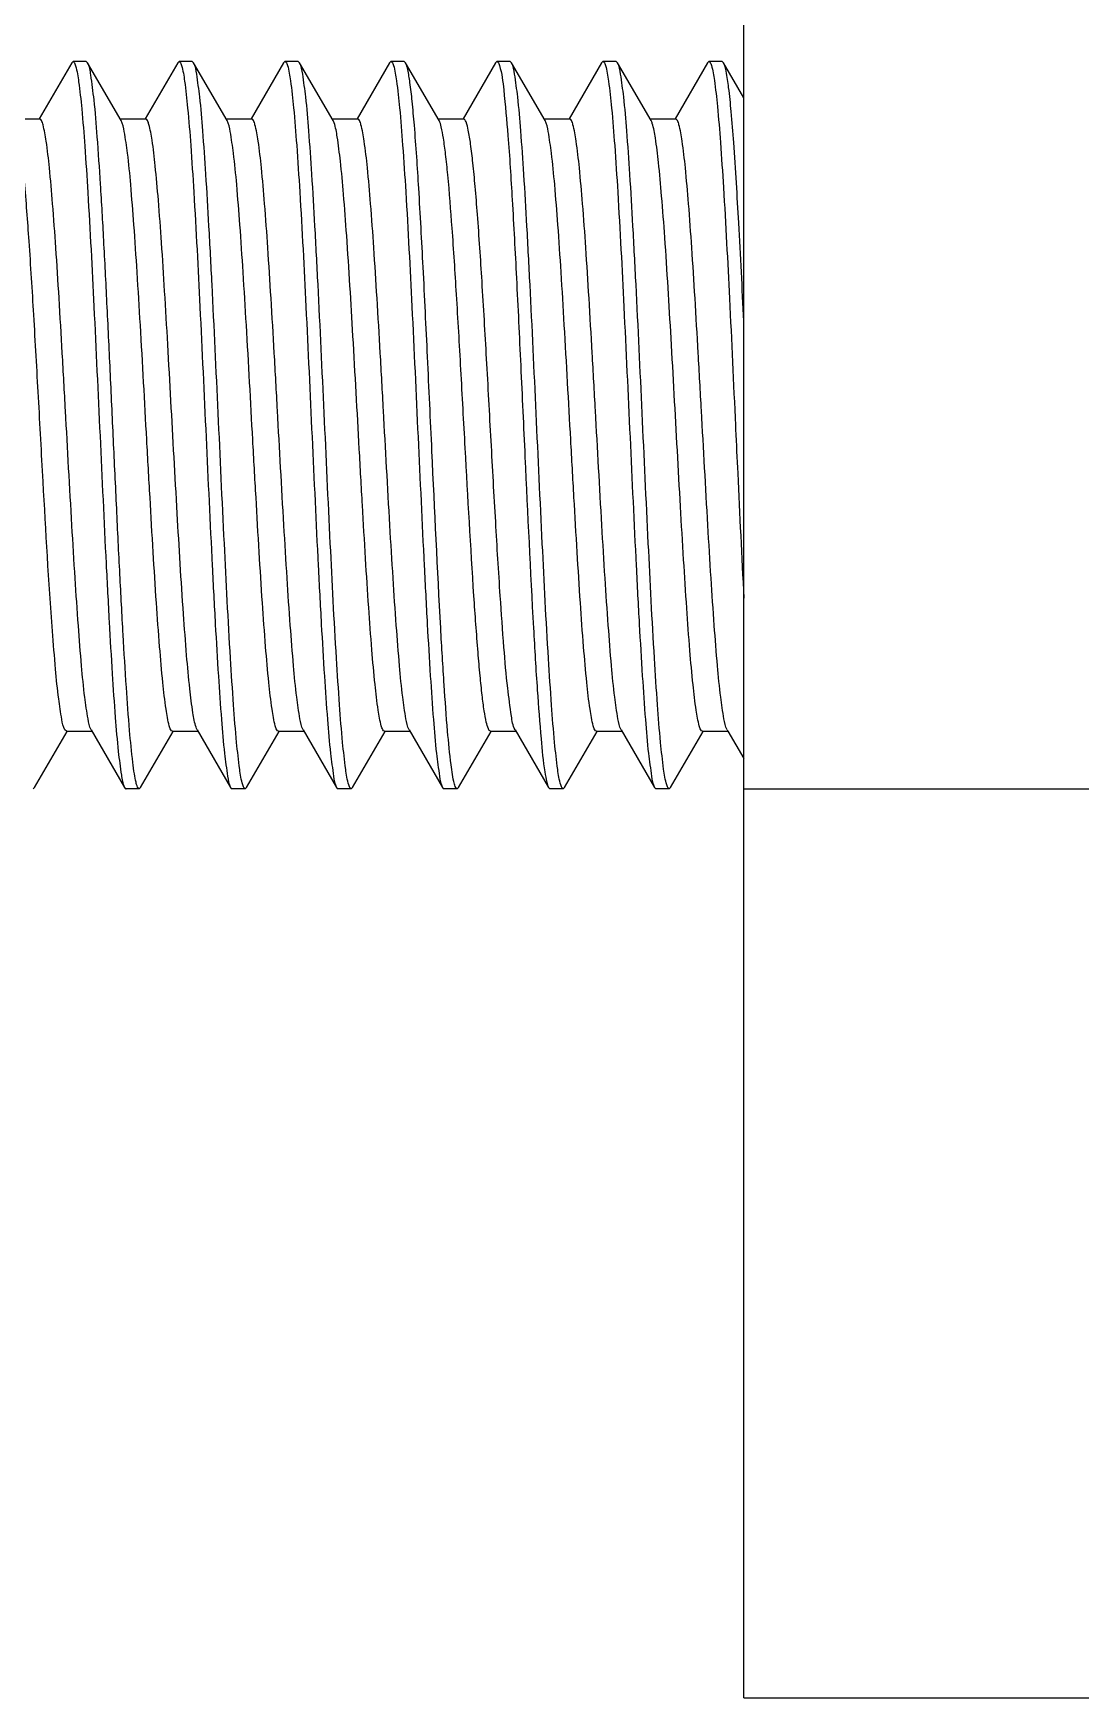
# Model space of a CAD drawing. Extents: x 27938 to 1507990, y 110129 to 923079.
# Drawn here: x 476474.5 to 476675.4, y 376820.7 to 377139.8 of the extents above; entities that cross this region are included whole.
import ezdxf

# ---------------------------------------------------------------- set-up
doc = ezdxf.new("R2010")
doc.units = 0
doc.header["$LTSCALE"] = 1000
doc.header["$MEASUREMENT"] = 0

msp = doc.modelspace()

# ---------------------------------------------------------------- linework, layer by layer
at = {"linetype": 'Continuous'}
for p, q in [((476610.82, 376820.71), (476610.82, 377276.4)), ((476481.91, 377134.12), (476475.68, 377123.37)), ((476481.91, 377134.12), (476482.17, 377134.34)), ((476484.71, 377134.34), (476482.17, 377134.34)), ((476484.71, 377134.34), (476482.17, 377134.34)), ((476482.17, 377134.34), (476482.21, 377134.34)), ((476484.97, 377134.12), (476484.71, 377134.34)), ((476491.39, 377123.04), (476484.97, 377134.12)), ((476502.24, 377134.12), (476496.01, 377123.37)), ((476502.24, 377134.12), (476502.5, 377134.34)), ((476505.04, 377134.34), (476502.5, 377134.34)), ((476505.04, 377134.34), (476502.5, 377134.34)), ((476502.5, 377134.34), (476502.53, 377134.34)), ((476505.3, 377134.12), (476505.04, 377134.34)), ((476511.72, 377123.04), (476505.3, 377134.12)), ((476522.56, 377134.12), (476516.34, 377123.37)), ((476522.56, 377134.12), (476522.82, 377134.34)), ((476525.36, 377134.34), (476522.82, 377134.34)), ((476525.36, 377134.34), (476522.82, 377134.34)), ((476522.82, 377134.34), (476522.86, 377134.34)), ((476525.62, 377134.12), (476525.36, 377134.34)), ((476532.04, 377123.04), (476525.62, 377134.12)), ((476542.89, 377134.12), (476536.66, 377123.37)), ((476542.89, 377134.12), (476543.15, 377134.34)), ((476545.69, 377134.34), (476543.15, 377134.34)), ((476545.69, 377134.34), (476543.15, 377134.34)), ((476543.15, 377134.34), (476543.19, 377134.34)), ((476545.95, 377134.12), (476545.69, 377134.34)), ((476552.37, 377123.04), (476545.95, 377134.12)), ((476563.22, 377134.12), (476556.99, 377123.37)), ((476563.22, 377134.12), (476563.48, 377134.34)), ((476566.02, 377134.34), (476563.48, 377134.34)), ((476566.02, 377134.34), (476563.48, 377134.34)), ((476563.48, 377134.34), (476563.52, 377134.34)), ((476566.28, 377134.12), (476566.02, 377134.34)), ((476572.7, 377123.04), (476566.28, 377134.12)), ((476583.55, 377134.12), (476577.32, 377123.37)), ((476583.55, 377134.12), (476583.81, 377134.34)), ((476586.35, 377134.34), (476583.81, 377134.34)), ((476586.35, 377134.34), (476583.81, 377134.34)), ((476583.81, 377134.34), (476583.85, 377134.34)), ((476586.61, 377134.12), (476586.35, 377134.34)), ((476593.03, 377123.04), (476586.61, 377134.12)), ((476603.88, 377134.12), (476597.65, 377123.37)), ((476603.88, 377134.12), (476604.14, 377134.34)), ((476606.68, 377134.34), (476604.14, 377134.34)), ((476606.68, 377134.34), (476604.14, 377134.34)), ((476604.14, 377134.34), (476604.17, 377134.34)), ((476606.94, 377134.12), (476606.68, 377134.34)), ((476610.82, 377127.42), (476606.94, 377134.12)), ((476475.8, 377123.31), (476470.91, 377123.31)), ((476496.12, 377123.31), (476491.23, 377123.31)), ((476516.45, 377123.31), (476511.56, 377123.31)), ((476536.78, 377123.31), (476531.89, 377123.31)), ((476532.24, 377122.6), (476532.04, 377123.04)), ((476557.11, 377123.31), (476552.22, 377123.31)), ((476577.44, 377123.31), (476572.55, 377123.31)), ((476597.76, 377123.31), (476592.87, 377123.31)), ((476609.22, 377064.57), (476609.25, 377063.84)), ((476474.8, 376995.18), (476481.03, 377005.92)), ((476480.92, 377005.99), (476480.61, 377006.25)), ((476480.92, 377005.99), (476485.81, 377005.99)), ((476485.65, 377006.25), (476492.07, 376995.18)), ((476495.13, 376995.18), (476501.36, 377005.92)), ((476501.24, 377005.99), (476506.13, 377005.99)), ((476505.98, 377006.25), (476512.4, 376995.18)), ((476515.46, 376995.18), (476521.69, 377005.92)), ((476521.57, 377005.99), (476526.46, 377005.99)), ((476526.31, 377006.25), (476532.73, 376995.18)), ((476535.79, 376995.18), (476542.01, 377005.92)), ((476541.9, 377005.99), (476546.79, 377005.99)), ((476546.64, 377006.25), (476553.06, 376995.18)), ((476556.12, 376995.18), (476562.34, 377005.92)), ((476562.23, 377005.99), (476567.12, 377005.99)), ((476566.96, 377006.25), (476573.38, 376995.18)), ((476576.44, 376995.18), (476582.67, 377005.92)), ((476582.56, 377005.99), (476587.45, 377005.99)), ((476587.29, 377006.25), (476593.71, 376995.18)), ((476596.77, 376995.18), (476603, 377005.92)), ((476602.88, 377005.99), (476607.77, 377005.99)), ((476607.62, 377006.25), (476607.77, 377005.99)), ((476607.77, 377005.99), (476610.82, 377000.73)), ((476474.8, 376995.18), (476474.54, 376994.95)), ((476492.03, 376995.26), (476492.07, 376995.18)), ((476492.07, 376995.18), (476492.18, 376995.03)), ((476494.87, 376994.95), (476492.33, 376994.95)), ((476495.13, 376995.18), (476494.87, 376994.95)), ((476512.4, 376995.18), (476512.66, 376994.95)), ((476515.2, 376994.95), (476512.66, 376994.95)), ((476515.2, 376994.95), (476512.66, 376994.95)), ((476515.2, 376994.95), (476515.16, 376994.96)), ((476515.46, 376995.18), (476515.2, 376994.95)), ((476532.73, 376995.18), (476532.99, 376994.95)), ((476535.53, 376994.95), (476532.99, 376994.95)), ((476535.53, 376994.95), (476532.99, 376994.95)), ((476535.53, 376994.95), (476535.49, 376994.96)), ((476535.79, 376995.18), (476535.53, 376994.95)), ((476553.06, 376995.18), (476553.32, 376994.95)), ((476555.86, 376994.95), (476553.32, 376994.95)), ((476555.86, 376994.95), (476553.32, 376994.95)), ((476556.12, 376995.18), (476555.86, 376994.95)), ((476573.38, 376995.18), (476573.64, 376994.95)), ((476576.18, 376994.95), (476573.64, 376994.95)), ((476576.18, 376994.95), (476573.64, 376994.95)), ((476576.18, 376994.95), (476576.15, 376994.96)), ((476576.44, 376995.18), (476576.18, 376994.95)), ((476593.71, 376995.18), (476593.97, 376994.95)), ((476596.51, 376994.95), (476593.97, 376994.95)), ((476596.51, 376994.95), (476593.97, 376994.95)), ((476596.51, 376994.95), (476596.47, 376994.96)), ((476596.77, 376995.18), (476596.51, 376994.95)), ((476610.82, 376994.95), (476680.52, 376994.95)), ((476610.82, 376820.71), (476680.52, 376820.71))]:
    msp.add_line(p, q, dxfattribs=at)
for points, knots in [([(476482.21, 377134.34), (476482.25, 377134.33), (476482.51, 377134.12), (476482.58, 377133.78), (476482.66, 377133.52)], [0, 0, 0, 0, 0.142412, 1, 1, 1, 1]), ([(476482.66, 377133.52), (476482.96, 377132.54), (476483.37, 377129.78), (476483.93, 377124.65), (476484.48, 377117.55), (476485.29, 377104.92), (476486.24, 377086.4), (476487.34, 377062.68), (476488.28, 377042.53), (476489.07, 377027.33), (476489.63, 377017.51), (476490.21, 377009.24), (476490.73, 377002.74), (476491.33, 376998.31), (476491.67, 376995.98), (476492.03, 376995.26)], [0, 0, 0, 0, 0.022323, 0.059966, 0.111809, 0.176196, 0.333935, 0.512859, 0.689876, 0.770433, 0.84213, 0.902644, 0.950025, 0.982776, 1, 1, 1, 1]), ([(476494.87, 376994.95), (476494.72, 376994.95), (476494.43, 376995.49), (476494.2, 376996.38), (476493.89, 376998.01), (476493.46, 377001.28), (476492.93, 377006.83), (476492.34, 377014.99), (476491.74, 377024.97), (476491.13, 377036.4), (476490.53, 377048.85), (476489.92, 377061.89), (476489.31, 377075.02), (476488.7, 377087.77), (476488.1, 377099.68), (476487.5, 377110.32), (476486.88, 377119.27), (476486.35, 377126.28), (476485.69, 377130.95), (476485.37, 377133.42), (476484.97, 377134.12)], [0, 0, 0, 0, 0.003179, 0.010349, 0.021865, 0.037693, 0.081777, 0.141086, 0.21349, 0.29637, 0.38671, 0.481216, 0.576446, 0.66894, 0.755331, 0.832471, 0.897559, 0.948248, 0.982744, 1, 1, 1, 1]), ([(476502.53, 377134.34), (476502.58, 377134.33), (476502.82, 377134.14), (476502.89, 377133.83), (476502.97, 377133.6)], [0, 0, 0, 0, 0.146004, 1, 1, 1, 1]), ([(476502.97, 377133.6), (476503.28, 377132.63), (476503.68, 377129.9), (476504.25, 377124.79), (476504.8, 377117.68), (476505.62, 377104.97), (476506.57, 377086.33), (476507.68, 377062.45), (476508.62, 377042.16), (476509.42, 377026.9), (476509.99, 377017.07), (476510.57, 377008.83), (476511.09, 377002.39), (476511.7, 376998.09), (476512.03, 376995.82), (476512.4, 376995.18)], [0, 0, 0, 0, 0.021904, 0.059356, 0.111234, 0.175859, 0.334521, 0.514585, 0.692487, 0.773246, 0.844913, 0.905138, 0.951952, 0.983857, 1, 1, 1, 1]), ([(476514.73, 376995.7), (476514.42, 376996.66), (476514.02, 376999.39), (476513.45, 377004.5), (476512.9, 377011.61), (476512.08, 377024.31), (476511.12, 377042.96), (476510.02, 377066.84), (476509.07, 377087.13), (476508.28, 377102.4), (476507.71, 377112.23), (476507.12, 377120.47), (476506.61, 377126.9), (476505.99, 377131.2), (476505.67, 377133.47), (476505.3, 377134.12)], [0, 0, 0, 0, 0.021888, 0.059328, 0.111196, 0.175814, 0.334474, 0.514547, 0.692462, 0.773228, 0.844902, 0.905131, 0.951948, 0.983856, 1, 1, 1, 1]), ([(476522.86, 377134.34), (476522.9, 377134.33), (476523.14, 377134.15), (476523.22, 377133.85), (476523.29, 377133.61)], [0, 0, 0, 0, 0.146788, 1, 1, 1, 1]), ([(476523.29, 377133.61), (476523.6, 377132.65), (476524, 377129.93), (476524.57, 377124.83), (476525.12, 377117.73), (476525.95, 377105.03), (476526.9, 377086.38), (476528, 377062.49), (476528.95, 377042.2), (476529.75, 377026.92), (476530.32, 377017.08), (476530.9, 377008.84), (476531.42, 377002.4), (476532.03, 376998.1), (476532.35, 376995.82), (476532.73, 376995.18)], [0, 0, 0, 0, 0.021788, 0.059148, 0.110955, 0.175533, 0.334174, 0.514296, 0.692285, 0.773094, 0.844811, 0.905077, 0.951921, 0.983848, 1, 1, 1, 1]), ([(476535.06, 376995.69), (476534.75, 376996.66), (476534.35, 376999.39), (476533.78, 377004.5), (476533.23, 377011.6), (476532.4, 377024.31), (476531.45, 377042.95), (476530.35, 377066.84), (476529.4, 377087.13), (476528.6, 377102.39), (476528.04, 377112.22), (476527.45, 377120.46), (476526.94, 377126.9), (476526.32, 377131.2), (476526, 377133.47), (476525.62, 377134.12)], [0, 0, 0, 0, 0.021877, 0.059311, 0.111175, 0.175792, 0.334445, 0.514524, 0.692444, 0.773209, 0.844887, 0.905122, 0.951945, 0.983855, 1, 1, 1, 1]), ([(476543.19, 377134.34), (476543.23, 377134.33), (476543.47, 377134.15), (476543.55, 377133.84), (476543.62, 377133.61)], [0, 0, 0, 0, 0.146706, 1, 1, 1, 1]), ([(476543.62, 377133.61), (476543.93, 377132.65), (476544.33, 377129.92), (476544.9, 377124.83), (476545.45, 377117.73), (476546.27, 377105.02), (476547.23, 377086.38), (476548.33, 377062.49), (476549.28, 377042.19), (476550.07, 377026.92), (476550.64, 377017.08), (476551.23, 377008.84), (476551.74, 377002.4), (476552.36, 376998.1), (476552.68, 376995.82), (476553.06, 376995.18)], [0, 0, 0, 0, 0.0218, 0.059172, 0.110989, 0.175574, 0.334211, 0.514328, 0.692305, 0.773106, 0.844818, 0.905082, 0.951925, 0.983849, 1, 1, 1, 1]), ([(476552.69, 377025.75), (476552.06, 377037.05), (476551.25, 377054.38), (476550.18, 377077.44), (476549.37, 377094.24), (476548.57, 377109.04), (476547.87, 377119.66), (476547.26, 377126.41), (476546.87, 377129.99), (476546.46, 377132.43), (476546.18, 377133.72), (476545.95, 377134.12)], [0, 0, 0, 0, 0.31261, 0.479025, 0.637331, 0.776893, 0.888349, 0.931124, 0.964281, 0.987309, 1, 1, 1, 1]), ([(476563.52, 377134.34), (476563.56, 377134.33), (476563.8, 377134.15), (476563.87, 377133.84), (476563.95, 377133.61)], [0, 0, 0, 0, 0.14666, 1, 1, 1, 1]), ([(476563.95, 377133.61), (476564.44, 377132.1), (476564.91, 377127.56), (476565.73, 377119), (476566.46, 377106.96), (476567.26, 377092.27), (476568.04, 377075.82), (476569.08, 377053.45), (476569.87, 377036.68), (476570.48, 377025.75)], [0, 0, 0, 0, 0.04411, 0.125541, 0.239358, 0.37843, 0.533993, 0.696234, 1, 1, 1, 1]), ([(476575.72, 376995.68), (476575.41, 376996.64), (476575.01, 376999.36), (476574.44, 377004.46), (476573.89, 377011.56), (476573.06, 377024.25), (476572.11, 377042.9), (476571, 377066.8), (476570.06, 377087.09), (476569.26, 377102.37), (476568.69, 377112.21), (476568.11, 377120.45), (476567.59, 377126.9), (476566.98, 377131.2), (476566.65, 377133.47), (476566.28, 377134.12)], [0, 0, 0, 0, 0.02177, 0.059115, 0.110912, 0.175482, 0.334119, 0.514249, 0.692251, 0.773068, 0.844793, 0.905066, 0.951916, 0.983846, 1, 1, 1, 1]), ([(476583.85, 377134.34), (476583.89, 377134.33), (476584.13, 377134.14), (476584.21, 377133.84), (476584.28, 377133.6)], [0, 0, 0, 0, 0.146034, 1, 1, 1, 1]), ([(476584.28, 377133.6), (476584.59, 377132.63), (476584.99, 377129.9), (476585.56, 377124.79), (476586.11, 377117.68), (476586.93, 377104.98), (476587.88, 377086.33), (476588.99, 377062.45), (476589.93, 377042.16), (476590.73, 377026.9), (476591.3, 377017.07), (476591.88, 377008.83), (476592.4, 377002.39), (476593.02, 376998.09), (476593.34, 376995.82), (476593.71, 376995.18)], [0, 0, 0, 0, 0.021899, 0.059349, 0.111223, 0.175847, 0.334508, 0.514576, 0.692482, 0.773242, 0.844912, 0.905137, 0.951951, 0.983857, 1, 1, 1, 1]), ([(476596.04, 376995.7), (476595.73, 376996.66), (476595.33, 376999.4), (476594.76, 377004.51), (476594.21, 377011.62), (476593.39, 377024.32), (476592.44, 377042.97), (476591.33, 377066.85), (476590.39, 377087.13), (476589.59, 377102.4), (476589.02, 377112.23), (476588.44, 377120.47), (476587.92, 377126.9), (476587.3, 377131.2), (476586.98, 377133.47), (476586.61, 377134.12)], [0, 0, 0, 0, 0.02191, 0.059368, 0.111249, 0.175876, 0.33454, 0.514602, 0.692499, 0.773255, 0.84492, 0.905142, 0.951954, 0.983858, 1, 1, 1, 1]), ([(476604.17, 377134.34), (476604.21, 377134.33), (476604.45, 377134.15), (476604.53, 377133.85), (476604.6, 377133.62)], [0, 0, 0, 0, 0.147008, 1, 1, 1, 1]), ([(476604.6, 377133.62), (476604.9, 377132.69), (476605.3, 377130.05), (476605.85, 377125.13), (476606.39, 377118.28), (476607.2, 377106), (476608.14, 377087.91), (476608.84, 377072.69), (476609.22, 377064.57)], [0, 0, 0, 0, 0.042374, 0.114709, 0.214932, 0.339935, 0.647912, 1, 1, 1, 1]), ([(476610.82, 377084.57), (476610.52, 377090.86), (476609.94, 377102.27), (476609.14, 377115.68), (476608.45, 377124.31), (476608.01, 377128.9), (476607.52, 377131.99), (476607.22, 377133.63), (476606.94, 377134.12)], [0, 0, 0, 0, 0.379459, 0.689334, 0.809279, 0.902185, 0.96608, 1, 1, 1, 1]), ([(476480.61, 377006.25), (476480.26, 377006.85), (476479.89, 377008.9), (476479.3, 377012.74), (476478.76, 377018.41), (476477.63, 377032.28), (476476.66, 377049.69), (476475.55, 377069.9), (476474.69, 377085.25), (476473.83, 377099.04), (476473.09, 377109.06), (476472.45, 377115.51), (476472.03, 377118.97), (476471.6, 377121.36), (476471.29, 377122.64), (476471.06, 377123.04)], [0, 0, 0, 0, 0.017852, 0.051664, 0.100534, 0.162875, 0.407985, 0.545976, 0.68048, 0.801297, 0.899285, 0.937334, 0.967097, 0.988058, 1, 1, 1, 1]), ([(476485.65, 377006.25), (476485.29, 377006.88), (476484.92, 377009.04), (476484.3, 377013.09), (476483.74, 377019.08), (476483.14, 377026.67), (476482.54, 377035.65), (476481.71, 377049.38), (476480.93, 377063.77), (476480.12, 377078.3), (476479.52, 377088.71), (476478.92, 377098.26), (476478.32, 377106.58), (476477.72, 377113.42), (476477.17, 377118.43), (476476.63, 377121.54), (476476.23, 377122.89), (476475.93, 377123.31), (476475.8, 377123.31)], [0, 0, 0, 0, 0.018628, 0.054185, 0.105638, 0.171201, 0.248536, 0.334866, 0.521871, 0.615806, 0.705504, 0.787737, 0.859546, 0.918359, 0.962097, 0.989304, 0.996544, 1, 1, 1, 1]), ([(476501.24, 377005.99), (476501.11, 377005.99), (476500.81, 377006.4), (476500.41, 377007.75), (476499.87, 377010.86), (476499.32, 377015.87), (476498.72, 377022.7), (476498.12, 377031.03), (476497.52, 377040.57), (476496.92, 377050.98), (476496.11, 377065.5), (476495.33, 377079.89), (476494.5, 377093.62), (476493.9, 377102.6), (476493.3, 377110.2), (476492.75, 377116.19), (476492.12, 377120.25), (476491.76, 377122.41), (476491.39, 377123.04)], [0, 0, 0, 0, 0.003455, 0.010692, 0.037889, 0.081612, 0.140406, 0.212191, 0.294399, 0.384075, 0.477989, 0.664972, 0.751304, 0.82865, 0.894235, 0.945722, 0.98132, 1, 1, 1, 1]), ([(476505.77, 377006.74), (476505.46, 377007.62), (476505.05, 377010.1), (476504.47, 377014.69), (476503.9, 377021.02), (476503.06, 377032.22), (476502.09, 377048.5), (476501.15, 377065.72), (476500.36, 377079.91), (476499.77, 377090.01), (476499.18, 377099.24), (476498.6, 377107.26), (476498.01, 377113.83), (476497.47, 377118.64), (476496.94, 377121.62), (476496.55, 377122.91), (476496.26, 377123.31), (476496.12, 377123.31)], [0, 0, 0, 0, 0.023905, 0.063882, 0.118695, 0.186499, 0.351414, 0.536115, 0.627999, 0.715327, 0.79509, 0.864539, 0.921297, 0.963445, 0.989649, 0.996636, 1, 1, 1, 1]), ([(476521.57, 377005.99), (476521.44, 377005.99), (476521.14, 377006.4), (476520.74, 377007.75), (476520.2, 377010.86), (476519.64, 377015.87), (476519.05, 377022.7), (476518.45, 377031.03), (476517.85, 377040.57), (476517.25, 377050.98), (476516.44, 377065.5), (476515.66, 377079.89), (476514.83, 377093.62), (476514.23, 377102.6), (476513.63, 377110.2), (476513.07, 377116.19), (476512.45, 377120.25), (476512.08, 377122.41), (476511.72, 377123.04)], [0, 0, 0, 0, 0.003456, 0.010693, 0.037891, 0.081614, 0.140408, 0.212193, 0.2944, 0.384075, 0.47799, 0.664974, 0.751306, 0.828653, 0.894237, 0.945723, 0.981321, 1, 1, 1, 1]), ([(476526.31, 377006.25), (476525.94, 377006.89), (476525.57, 377009.04), (476524.95, 377013.11), (476524.4, 377019.09), (476523.79, 377026.69), (476523.2, 377035.67), (476522.37, 377049.4), (476521.58, 377063.79), (476520.78, 377078.31), (476520.17, 377088.72), (476519.57, 377098.27), (476518.98, 377106.59), (476518.38, 377113.42), (476517.83, 377118.44), (476517.28, 377121.55), (476516.88, 377122.89), (476516.59, 377123.31), (476516.45, 377123.31)], [0, 0, 0, 0, 0.018679, 0.054277, 0.105763, 0.171347, 0.248694, 0.335027, 0.52201, 0.615925, 0.7056, 0.787807, 0.859592, 0.918386, 0.962109, 0.989307, 0.996544, 1, 1, 1, 1]), ([(476546.64, 377006.25), (476546.27, 377006.89), (476545.9, 377009.04), (476545.28, 377013.11), (476544.73, 377019.09), (476544.12, 377026.69), (476543.52, 377035.67), (476542.7, 377049.4), (476541.91, 377063.79), (476541.11, 377078.31), (476540.5, 377088.72), (476539.9, 377098.27), (476539.31, 377106.59), (476538.71, 377113.42), (476538.15, 377118.44), (476537.61, 377121.55), (476537.21, 377122.89), (476536.92, 377123.31), (476536.78, 377123.31)], [0, 0, 0, 0, 0.01868, 0.054279, 0.105765, 0.17135, 0.248696, 0.335029, 0.522011, 0.615925, 0.705601, 0.787809, 0.859595, 0.918388, 0.962111, 0.989308, 0.996545, 1, 1, 1, 1]), ([(476559.06, 377031.91), (476558.43, 377041.35), (476557.63, 377055.83), (476556.57, 377075.1), (476555.77, 377089.17), (476554.96, 377101.61), (476554.27, 377110.58), (476553.67, 377116.31), (476553.28, 377119.39), (476552.88, 377121.53), (476552.59, 377122.67), (476552.37, 377123.04)], [0, 0, 0, 0, 0.310342, 0.475677, 0.633257, 0.772654, 0.88467, 0.928035, 0.961992, 0.986043, 1, 1, 1, 1]), ([(476564.11, 377031.91), (476563.79, 377036.64), (476563.19, 377046.54), (476562.35, 377061.71), (476561.51, 377077.08), (476560.67, 377091.56), (476559.94, 377102.57), (476559.33, 377110.13), (476558.9, 377114.65), (476558.49, 377118.2), (476558.06, 377120.92), (476557.72, 377122.36), (476557.34, 377123.31), (476557.11, 377123.31)], [0, 0, 0, 0, 0.154792, 0.324211, 0.496022, 0.657766, 0.797744, 0.856333, 0.905865, 0.945463, 0.974462, 0.992476, 1, 1, 1, 1]), ([(476582.56, 377005.99), (476582.42, 377005.99), (476582.12, 377006.4), (476581.72, 377007.75), (476581.18, 377010.86), (476580.63, 377015.87), (476580.03, 377022.7), (476579.44, 377031.03), (476578.83, 377040.57), (476578.23, 377050.98), (476577.42, 377065.5), (476576.64, 377079.89), (476575.81, 377093.62), (476575.22, 377102.6), (476574.61, 377110.2), (476574.06, 377116.19), (476573.44, 377120.25), (476573.07, 377122.41), (476572.7, 377123.04)], [0, 0, 0, 0, 0.003456, 0.010693, 0.037891, 0.081614, 0.140408, 0.212193, 0.2944, 0.384075, 0.47799, 0.664973, 0.751306, 0.828653, 0.894237, 0.945723, 0.981321, 1, 1, 1, 1]), ([(476587.29, 377006.25), (476586.92, 377006.89), (476586.55, 377009.04), (476585.93, 377013.11), (476585.38, 377019.09), (476584.78, 377026.69), (476584.18, 377035.67), (476583.35, 377049.4), (476582.57, 377063.79), (476581.76, 377078.31), (476581.16, 377088.72), (476580.56, 377098.27), (476579.96, 377106.59), (476579.36, 377113.42), (476578.81, 377118.44), (476578.27, 377121.55), (476577.87, 377122.89), (476577.57, 377123.31), (476577.44, 377123.31)], [0, 0, 0, 0, 0.018679, 0.054277, 0.105763, 0.171347, 0.248694, 0.335026, 0.52201, 0.615925, 0.7056, 0.787807, 0.859592, 0.918386, 0.962109, 0.989307, 0.996544, 1, 1, 1, 1]), ([(476607.62, 377006.25), (476607.25, 377006.89), (476606.88, 377009.04), (476606.26, 377013.11), (476605.71, 377019.09), (476605.1, 377026.69), (476604.51, 377035.67), (476603.68, 377049.4), (476602.9, 377063.79), (476602.09, 377078.31), (476601.49, 377088.72), (476600.88, 377098.27), (476600.29, 377106.59), (476599.69, 377113.42), (476599.14, 377118.44), (476598.6, 377121.55), (476598.2, 377122.89), (476597.9, 377123.31), (476597.76, 377123.31)], [0, 0, 0, 0, 0.018679, 0.054278, 0.105765, 0.17135, 0.248696, 0.335028, 0.522011, 0.615925, 0.705601, 0.787809, 0.859594, 0.918388, 0.962111, 0.989308, 0.996544, 1, 1, 1, 1]), ([(476541.9, 377005.99), (476541.77, 377005.99), (476541.48, 377006.38), (476541.08, 377007.68), (476540.55, 377010.67), (476540.01, 377015.49), (476539.42, 377022.08), (476538.84, 377030.12), (476538.25, 377039.36), (476537.66, 377049.48), (476536.87, 377063.7), (476535.92, 377080.93), (476534.95, 377097.22), (476534.11, 377108.4), (476533.54, 377114.71), (476532.96, 377119.27), (476532.55, 377121.73), (476532.24, 377122.6)], [0, 0, 0, 0, 0.00337, 0.010373, 0.036639, 0.078887, 0.135774, 0.205372, 0.28529, 0.372768, 0.464782, 0.64963, 0.814469, 0.882133, 0.936734, 0.976432, 1, 1, 1, 1]), ([(476602.88, 377005.99), (476602.75, 377005.99), (476602.46, 377006.38), (476602.07, 377007.67), (476601.54, 377010.63), (476601, 377015.43), (476600.42, 377021.97), (476599.84, 377029.96), (476599.25, 377039.16), (476598.66, 377049.23), (476597.87, 377063.39), (476596.93, 377080.59), (476595.96, 377096.86), (476595.12, 377108.08), (476594.56, 377114.44), (476593.98, 377119.08), (476593.56, 377121.59), (476593.26, 377122.5)], [0, 0, 0, 0, 0.003356, 0.010319, 0.036431, 0.078432, 0.135001, 0.204233, 0.283766, 0.370875, 0.462568, 0.647052, 0.812078, 0.880087, 0.935211, 0.975599, 1, 1, 1, 1]), ([(476609.25, 377063.84), (476609.38, 377061.04), (476609.89, 377050.26), (476610.4, 377039.49), (476610.82, 377031.51)], [0, 0, 0, 0, 0.259922, 1, 1, 1, 1]), ([(476562.23, 377005.99), (476562.03, 377005.99), (476561.67, 377006.74), (476561.37, 377007.95), (476560.97, 377010.18), (476560.6, 377013.12), (476560.21, 377016.86), (476559.66, 377023.2), (476559.3, 377028.3), (476559.06, 377031.91)], [0, 0, 0, 0, 0.022487, 0.074555, 0.158145, 0.272549, 0.416177, 0.587029, 1, 1, 1, 1]), ([(476566.96, 377006.25), (476566.51, 377007.04), (476566.12, 377009.81), (476565.38, 377015.02), (476564.76, 377022.73), (476564.32, 377028.62), (476564.11, 377031.91)], [0, 0, 0, 0, 0.10579, 0.314513, 0.617347, 1, 1, 1, 1]), ([(476555.33, 376995.86), (476554.99, 376997.06), (476554.54, 377000.45), (476553.9, 377006.77), (476553.29, 377015.51), (476552.89, 377022.11), (476552.69, 377025.75)], [0, 0, 0, 0, 0.125282, 0.339928, 0.635519, 1, 1, 1, 1]), ([(476570.48, 377025.75), (476570.7, 377021.78), (476571.12, 377014.69), (476571.82, 377005.5), (476572.38, 376999.6), (476572.94, 376996.52), (476573.2, 376995.5), (476573.38, 376995.18)], [0, 0, 0, 0, 0.387702, 0.692616, 0.899746, 0.963455, 1, 1, 1, 1]), ([(476515.16, 376994.96), (476515.12, 376994.97), (476514.88, 376995.15), (476514.8, 376995.46), (476514.73, 376995.7)], [0, 0, 0, 0, 0.146111, 1, 1, 1, 1]), ([(476535.49, 376994.96), (476535.45, 376994.97), (476535.21, 376995.15), (476535.13, 376995.46), (476535.06, 376995.69)], [0, 0, 0, 0, 0.146175, 1, 1, 1, 1]), ([(476555.86, 376994.95), (476555.81, 376994.95), (476555.48, 376995.15), (476555.42, 376995.56), (476555.33, 376995.86)], [0, 0, 0, 0, 0.132072, 1, 1, 1, 1]), ([(476576.15, 376994.96), (476576.1, 376994.97), (476575.87, 376995.15), (476575.79, 376995.45), (476575.72, 376995.68)], [0, 0, 0, 0, 0.146912, 1, 1, 1, 1]), ([(476596.47, 376994.96), (476596.43, 376994.97), (476596.19, 376995.15), (476596.11, 376995.46), (476596.04, 376995.7)], [0, 0, 0, 0, 0.145963, 1, 1, 1, 1]), ([(476492.18, 376995.03), (476492.2, 376995.01), (476492.25, 376994.97), (476492.31, 376994.95), (476492.33, 376994.95)], [0, 0, 0, 0, 0.549477, 1, 1, 1, 1])]:
    msp.add_open_spline(points, degree=3, knots=knots, dxfattribs=at)
for points in [[(476593.26, 377122.5), (476593.2, 377122.68), (476593.13, 377122.87), (476593.03, 377123.04)], [(476505.98, 377006.25), (476505.89, 377006.4), (476505.83, 377006.57), (476505.77, 377006.74)]]:
    msp.add_open_spline(points, degree=3, dxfattribs=at)

doc.saveas('drawing.dxf')
